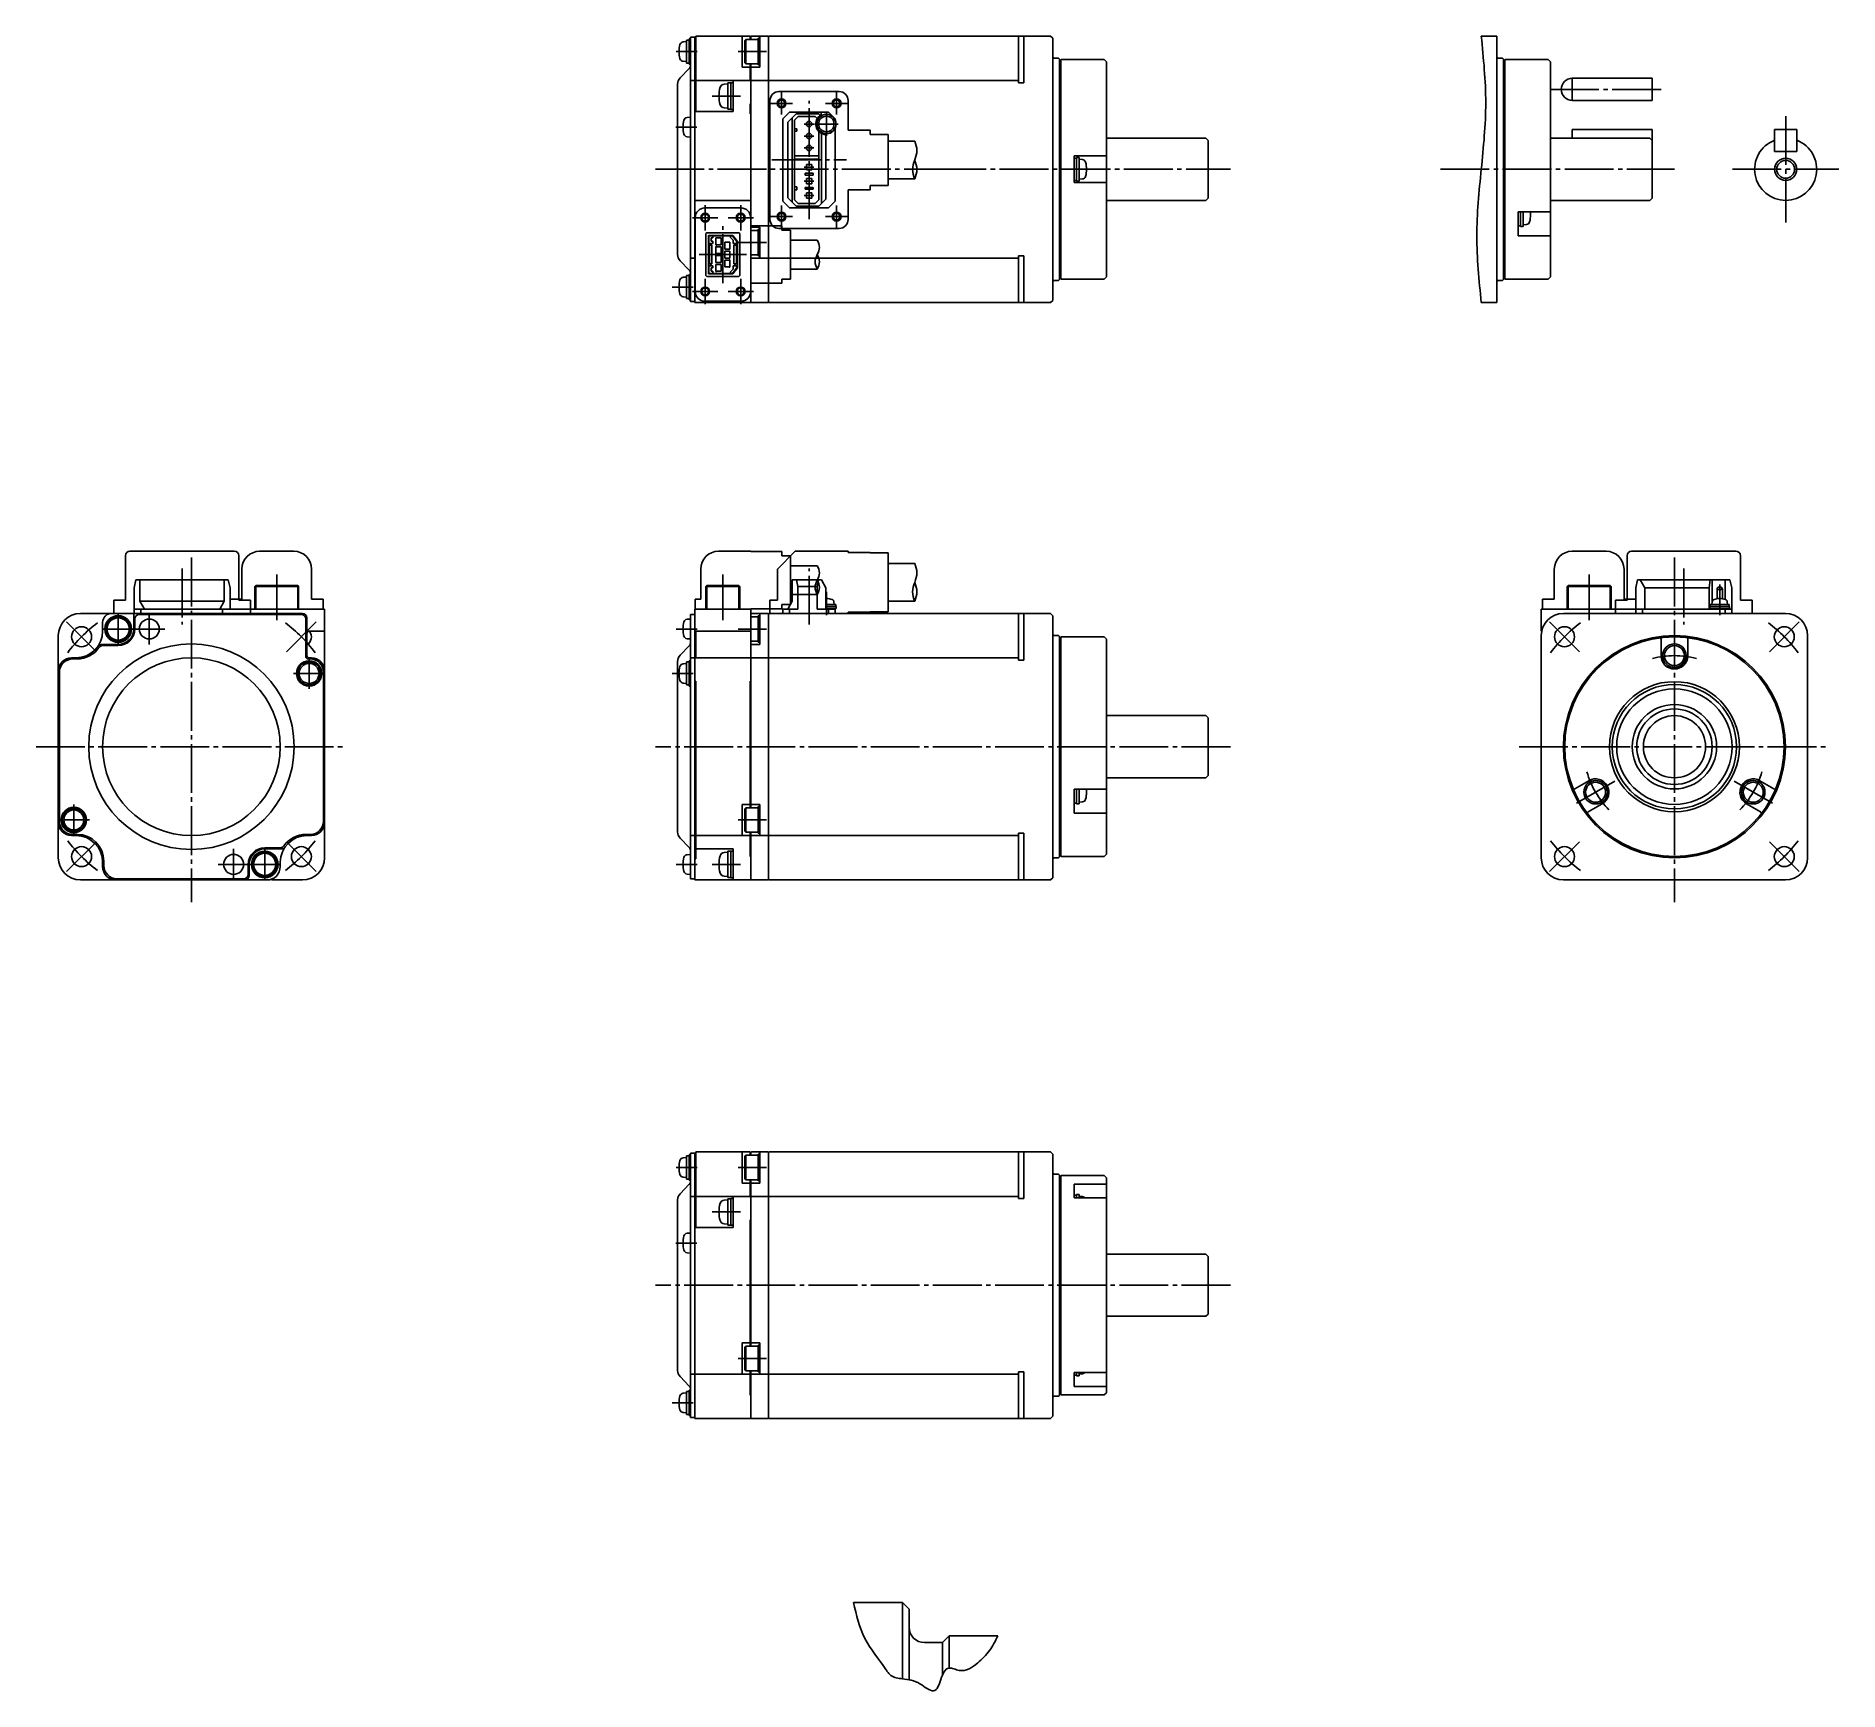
# Model space of a CAD drawing. Header units: millimetres. Extents: x -202 to 204, y -213 to 160.
import ezdxf

# ---------------------------------------------------------------- set-up
doc = ezdxf.new("R2010")
doc.units = ezdxf.units.MM
doc.linetypes.add('DASH_CENTER', pattern=[14, 11, -1, 1, -1])

msp = doc.modelspace()

# ---------------------------------------------------------------- linework, layer by layer
at = {"color": 7, "linetype": 'Continuous'}
for p, q in [((-55.5, 158.75), (-56.28, 158.68)), ((-55.5, 159.1), (-54.9, 159.1)), ((-55.5, 153.9), (-55.5, 159.1)), ((-54.9, 159.35), (-54.6, 159.35)), ((-54.9, 153.65), (-54.9, 159.35)), ((-53.6, 159.75), (-54.6, 159.75)), ((-54.6, 159.75), (-54.6, 100.25)), ((-53.4, 159.75), (-53.6, 159.75)), ((-53.6, 159.75), (-53.6, 100)), ((-53.4, 160), (-53.4, 143)), ((-45, 160), (-53.4, 160)), ((-41.2, 160), (-45, 160)), ((-43, 160), (-43, 153)), ((-42.13, 159.25), (-42.38, 159)), ((-42.38, 154), (-42.38, 159)), ((-42.13, 159.25), (-39.38, 159.25)), ((-42.13, 159.25), (-42.13, 153.75)), ((-41.2, 160), (-41.2, 159.75)), ((-41.2, 159.25), (-41.2, 159.75)), ((-41.2, 159.75), (-41, 159.75)), ((-40.9, 160), (-41, 159.9)), ((-41, 159.25), (-41, 159.9)), ((-37.1, 160), (-40.9, 160)), ((-39, 159.5), (-39.38, 159.5)), ((-39.38, 153.5), (-39.38, 159.5)), ((-39, 160), (-39, 153)), ((-37, 159.9), (-37.1, 160)), ((-36.9, 160), (-37, 159.9)), ((-37, 159.9), (-37, 100.1)), ((26.5, 160), (-36.9, 160)), ((19.3, 149.5), (19.3, 160)), ((20.5, 160), (20.5, 149.5)), ((27, 159.5), (26.5, 160)), ((27, 100.5), (27, 159.5)), ((123.5, 160), (127, 160)), ((127, 160), (127, 100)), ((-56.28, 154.32), (-55.5, 154.25)), ((27.3, 155), (28.3, 155)), ((28.3, 155), (28.5, 154.8)), ((28.5, 154.8), (28.5, 105.2)), ((28.8, 154.6), (28.9, 154.7)), ((28.8, 105.4), (28.8, 154.6)), ((28.9, 154.7), (38.6, 154.7)), ((38.6, 154.7), (39.1, 154.2)), ((127.3, 155), (128.3, 155)), ((128.3, 155), (128.5, 154.8)), ((128.5, 154.8), (128.5, 105.2)), ((128.8, 154.6), (128.9, 154.7)), ((128.8, 105.4), (128.8, 154.6)), ((128.9, 154.7), (138.6, 154.7)), ((138.6, 154.7), (139.1, 154.2)), ((-56.94, 150.59), (-54.88, 152.71)), ((-54.9, 153.9), (-55.5, 153.9)), ((-54.6, 153.65), (-54.9, 153.65)), ((-43, 153), (-41.2, 153)), ((-42.38, 154), (-42.13, 153.75)), ((-39.38, 153.75), (-42.13, 153.75)), ((-41.2, 150), (-41.2, 153.75)), ((-41, 100), (-41, 153.75)), ((-39, 153), (-41, 153)), ((-39, 153.5), (-39.38, 153.5)), ((28.7, 153.9), (28.8, 153.9)), ((39.1, 130), (39.1, 154.2)), ((128.7, 153.9), (128.8, 153.9)), ((139.1, 130), (139.1, 154.2)), ((144, 150.5), (144, 145.5)), ((162, 150.5), (144, 150.5)), ((162, 145.5), (162, 150.5)), ((-57.5, 110.8), (-57.5, 149.2)), ((-54.6, 150), (-53.6, 150)), ((-53.4, 150), (-41, 150)), ((-46.2, 149.25), (-47.05, 149.18)), ((-46.2, 149.45), (-45.5, 149.45)), ((-46.2, 149.45), (-46.2, 143.55)), ((-45.5, 149.5), (-45.5, 143.5)), ((-45.5, 149.5), (-45, 149.5)), ((-45, 150), (-45, 143)), ((-41, 150), (-37, 150)), ((19.3, 150), (-37, 150)), ((19.3, 149.5), (20.5, 149.5)), ((-45, 143), (-53.6, 143)), ((-47.05, 143.82), (-46.2, 143.75)), ((-45.5, 143.55), (-46.2, 143.55)), ((-45, 143.5), (-45.5, 143.5)), ((-41.2, 144.75), (-41, 144.75)), ((-41.2, 142.5), (-41.2, 144.75)), ((-32.3, 142.9), (-33.8, 141.4)), ((-32.7, 140.6), (-30.4, 142.9)), ((-32.3, 142.9), (-23.5, 142.9)), ((-30.8, 142.5), (-25.7, 142.5)), ((-25.37, 142.17), (-26.1, 142.9)), ((-25.2, 142.28), (-25.2, 142.9)), ((-22, 141.4), (-23.5, 142.9)), ((144, 145.5), (162, 145.5)), ((-54.6, 141.75), (-55.38, 141.68)), ((-33.8, 122.8), (-33.8, 141.4)), ((-32.7, 123.6), (-32.7, 140.6)), ((-31.7, 122.6), (-31.7, 141.6)), ((-30.35, 141.9), (-31.15, 141.1)), ((-31.15, 141.1), (-31.15, 123.1)), ((-31.15, 139.1), (-30.65, 139.1)), ((-30.65, 138.6), (-31.15, 138.6)), ((-30.65, 139.1), (-30.65, 138.6)), ((-30.35, 141.9), (-26.5, 141.9)), ((-26.5, 141.9), (-26.05, 141.45)), ((-25.7, 123.1), (-25.7, 138.51)), ((-25.1, 122.3), (-25.1, 138.07)), ((-22, 141.12), (-22, 141.4)), ((-22, 122.8), (-22, 139.28)), ((162, 139), (144, 139)), ((144, 139), (144, 137)), ((162, 139), (162, 123.5)), ((189.56, 139), (189.56, 134)), ((194.56, 139), (189.56, 139)), ((194.56, 134), (194.56, 139)), ((-55.38, 137.32), (-54.6, 137.25)), ((-24.1, 123.3), (-24.1, 137.8)), ((39.1, 137), (61.5, 137)), ((61.5, 137), (62, 136.5)), ((62, 136.5), (62, 123.5)), ((139.1, 137), (161.5, 137)), ((161.5, 137), (162, 136.5)), ((189.56, 134), (194.56, 134)), ((-31.15, 133), (-25.7, 133)), ((-25.7, 132.3), (-31.15, 132.3)), ((-27.3, 131.1), (-28.5, 131.1)), ((-28.5, 131.1), (-28.5, 129.9)), ((-27.3, 129.9), (-27.3, 131.1)), ((31.8, 133), (39.1, 133)), ((31.8, 127), (31.8, 133)), ((31.8, 127.5), (31.8, 132.5)), ((31.8, 132.5), (32.3, 132.5)), ((32.3, 127.35), (32.3, 132.65)), ((32.3, 132.65), (32.9, 132.65)), ((32.3, 132.5), (32.3, 132.65)), ((32.9, 132.65), (32.9, 132.25)), ((33.68, 132.18), (32.9, 132.25)), ((32.9, 127.75), (32.9, 132.25)), ((39.1, 130), (39.1, 105.8)), ((139.1, 130), (139.1, 105.8)), ((-31.15, 126.05), (-30.65, 126.05)), ((-30.65, 126.05), (-30.65, 125.35)), ((-27, 129.1), (-28.8, 129.1)), ((-28.8, 129.1), (-28.8, 128.7)), ((-28.8, 128.7), (-27, 128.7)), ((-28.8, 125.9), (-28.8, 125.5)), ((-27, 125.9), (-28.8, 125.9)), ((-28.5, 129.9), (-27.3, 129.9)), ((-28.5, 127.9), (-28.5, 126.7)), ((-27.3, 127.9), (-28.5, 127.9)), ((-28.5, 126.7), (-27.3, 126.7)), ((-27.3, 126.7), (-27.3, 127.9)), ((-27, 128.7), (-27, 129.1)), ((-27, 125.5), (-27, 125.9)), ((32.3, 127.5), (31.8, 127.5)), ((39.1, 127), (31.8, 127)), ((32.3, 127.35), (32.3, 127.5)), ((32.9, 127.35), (32.3, 127.35)), ((32.9, 127.75), (33.68, 127.82)), ((32.9, 127.75), (32.9, 127.35)), ((-53.6, 123), (-41, 123)), ((-32.3, 121.3), (-33.8, 122.8)), ((-30.4, 121.3), (-32.7, 123.6)), ((-30.65, 125.35), (-31.15, 125.35)), ((-31.15, 123.1), (-30.35, 122.3)), ((-30.35, 122.3), (-26.5, 122.3)), ((-28.8, 125.5), (-27, 125.5)), ((-27.3, 124.7), (-28.5, 124.7)), ((-28.5, 124.7), (-28.5, 123.5)), ((-28.5, 123.5), (-27.3, 123.5)), ((-27.3, 123.5), (-27.3, 124.7)), ((-26.5, 122.3), (-25.7, 123.1)), ((-26.1, 121.3), (-24.1, 123.3)), ((-22, 122.8), (-23.5, 121.3)), ((61.5, 123), (39.1, 123)), ((62, 123.5), (61.5, 123)), ((161.5, 123), (139.1, 123)), ((161.5, 123), (162, 123.5)), ((-32.3, 121.3), (-23.5, 121.3)), ((-30.8, 121.7), (-25.7, 121.7)), ((131.8, 120.46), (139.1, 120.46)), ((131.8, 115.04), (131.8, 120.46)), ((132.3, 117.1), (132.3, 120.46)), ((132.9, 117.5), (132.9, 120.46)), ((-51.13, 115.53), (-50.93, 115.73)), ((-51.13, 115.53), (-51.13, 106.08)), ((-43.68, 115.73), (-50.93, 115.73)), ((-50.55, 106.48), (-50.55, 115.13)), ((-50.55, 115.13), (-45.1, 115.13)), ((-50.45, 113.3), (-50.45, 115.05)), ((-50.45, 115.05), (-49.6, 115.05)), ((-49.6, 114.55), (-49.95, 114.55)), ((-49.95, 114.55), (-49.95, 113.8)), ((-49.95, 113.8), (-49.6, 113.8)), ((-49.6, 115.05), (-49.6, 114.55)), ((-49.6, 115.05), (-45.6, 115.05)), ((-49.6, 113.8), (-49.6, 113.3)), ((-48.88, 114.6), (-48.88, 113)), ((-48.7, 114.6), (-48.88, 114.6)), ((-48.7, 114.57), (-48.7, 114.6)), ((-47.7, 114.57), (-48.7, 114.57)), ((-47.7, 113.03), (-47.7, 114.57)), ((-45.6, 114.68), (-45.6, 115.05)), ((-45.17, 115.05), (-45.6, 115.05)), ((-45, 114.05), (-45.6, 114.68)), ((-44.15, 113.72), (-45.17, 115.05)), ((-44.05, 113.75), (-45.1, 115.13)), ((-45, 113.3), (-45, 114.05)), ((-44.15, 113.3), (-44.15, 113.72)), ((-44.05, 107.85), (-44.05, 113.75)), ((-43.68, 115.73), (-43.48, 115.53)), ((-43.48, 106.08), (-43.48, 115.53)), ((-41, 117), (-39, 117)), ((-41, 116.25), (-39.38, 116.25)), ((-39.38, 116.5), (-39, 116.5)), ((-39.38, 110.5), (-39.38, 116.5)), ((-39, 117), (-39, 110)), ((132.3, 117.25), (131.8, 117.25)), ((139.1, 115.04), (131.8, 115.04)), ((132.3, 117.1), (132.3, 117.25)), ((132.9, 117.1), (132.3, 117.1)), ((132.9, 117.5), (133.68, 117.57)), ((132.9, 117.5), (132.9, 117.1)), ((-53.6, 110), (-54.6, 110)), ((-50.35, 111.65), (-50.55, 111.65)), ((-50.55, 109.95), (-50.35, 109.95)), ((-49.6, 113.3), (-50.45, 113.3)), ((-50.35, 112.9), (-50.35, 108.7)), ((-50.35, 112.9), (-49.78, 112.9)), ((-50, 113.3), (-50, 112.9)), ((-49.78, 112.9), (-49.78, 108.7)), ((-48.88, 113), (-48.7, 113)), ((-48.7, 112.6), (-48.88, 112.6)), ((-48.88, 112.6), (-48.88, 111)), ((-48.88, 111), (-48.7, 111)), ((-48.7, 110.6), (-48.88, 110.6)), ((-48.88, 110.6), (-48.88, 109)), ((-48.7, 113.03), (-47.7, 113.03)), ((-48.7, 113), (-48.7, 113.03)), ((-48.7, 112.57), (-48.7, 112.6)), ((-47.7, 112.57), (-48.7, 112.57)), ((-48.7, 111), (-48.7, 111.03)), ((-48.7, 111.03), (-47.7, 111.03)), ((-48.7, 110.57), (-48.7, 110.6)), ((-47.7, 110.57), (-48.7, 110.57)), ((-47.7, 111.03), (-47.7, 112.57)), ((-47.7, 109.03), (-47.7, 110.57)), ((-45.9, 113.57), (-46.9, 113.57)), ((-46.9, 113.57), (-46.9, 112.03)), ((-46.9, 112.03), (-45.9, 112.03)), ((-46.9, 111.57), (-46.9, 110.03)), ((-45.9, 111.57), (-46.9, 111.57)), ((-46.9, 110.03), (-45.9, 110.03)), ((-45.9, 113.6), (-45.9, 113.57)), ((-45.72, 113.6), (-45.9, 113.6)), ((-45.9, 112.03), (-45.9, 112)), ((-45.9, 112), (-45.72, 112)), ((-45.72, 111.6), (-45.9, 111.6)), ((-45.9, 111.6), (-45.9, 111.57)), ((-45.9, 110.03), (-45.9, 110)), ((-45.9, 110), (-45.72, 110)), ((-45.72, 112), (-45.72, 113.6)), ((-45.72, 110), (-45.72, 111.6)), ((-44.15, 113.3), (-45, 113.3)), ((-44.83, 108.7), (-44.83, 112.9)), ((-44.83, 112.9), (-44.25, 112.9)), ((-44.6, 112.9), (-44.6, 113.3)), ((-44.25, 108.7), (-44.25, 112.9)), ((-44.25, 111.65), (-44.05, 111.65)), ((-44.05, 109.95), (-44.25, 109.95)), ((-39.38, 110.75), (-41, 110.75)), ((-37, 110), (-41, 110)), ((-39.38, 110.5), (-39, 110.5)), ((19.3, 110), (-37, 110)), ((19.3, 100), (19.3, 110.5)), ((19.3, 110.5), (20.5, 110.5)), ((20.5, 100), (20.5, 110.5)), ((-54.88, 107.29), (-56.94, 109.41)), ((-55.5, 105.75), (-56.28, 105.68)), ((-55.5, 100.9), (-55.5, 106.1)), ((-55.5, 106.1), (-54.9, 106.1)), ((-54.9, 100.65), (-54.9, 106.35)), ((-54.9, 106.35), (-54.6, 106.35)), ((-51.13, 106.08), (-50.93, 105.88)), ((-50.93, 105.88), (-43.68, 105.88)), ((-45.1, 106.48), (-50.55, 106.48)), ((-50.45, 106.55), (-50.45, 108.3)), ((-50.45, 108.3), (-49.6, 108.3)), ((-49.6, 106.55), (-50.45, 106.55)), ((-49.78, 108.7), (-50.35, 108.7)), ((-50, 108.7), (-50, 108.3)), ((-49.6, 107.8), (-49.95, 107.8)), ((-49.95, 107.8), (-49.95, 107.05)), ((-49.95, 107.05), (-49.6, 107.05)), ((-49.6, 108.3), (-49.6, 107.8)), ((-49.6, 107.05), (-49.6, 106.55)), ((-49.6, 106.55), (-45.6, 106.55)), ((-48.88, 109), (-48.7, 109)), ((-48.88, 108.6), (-48.88, 107)), ((-48.7, 108.6), (-48.88, 108.6)), ((-48.88, 107), (-48.7, 107)), ((-48.7, 109), (-48.7, 109.03)), ((-48.7, 109.03), (-47.7, 109.03)), ((-48.7, 108.57), (-48.7, 108.6)), ((-47.7, 108.57), (-48.7, 108.57)), ((-48.7, 107.03), (-47.7, 107.03)), ((-48.7, 107), (-48.7, 107.03)), ((-47.7, 107.03), (-47.7, 108.57)), ((-46.9, 109.57), (-46.9, 108.03)), ((-45.9, 109.57), (-46.9, 109.57)), ((-46.9, 108.03), (-45.9, 108.03)), ((-45.72, 109.6), (-45.9, 109.6)), ((-45.9, 109.6), (-45.9, 109.57)), ((-45.9, 108.03), (-45.9, 108)), ((-45.9, 108), (-45.72, 108)), ((-45.72, 108), (-45.72, 109.6)), ((-45.6, 106.92), (-45, 107.55)), ((-45.6, 106.55), (-45.6, 106.92)), ((-45.6, 106.55), (-45.17, 106.55)), ((-45.17, 106.55), (-44.15, 107.88)), ((-45.1, 106.48), (-44.05, 107.85)), ((-45, 107.55), (-45, 108.3)), ((-45, 108.3), (-44.15, 108.3)), ((-44.25, 108.7), (-44.83, 108.7)), ((-44.6, 108.3), (-44.6, 108.7)), ((-44.15, 107.88), (-44.15, 108.3)), ((-43.48, 106.08), (-43.68, 105.88)), ((28.7, 106.1), (28.8, 106.1)), ((39.1, 105.8), (38.6, 105.3)), ((128.7, 106.1), (128.8, 106.1)), ((139.1, 105.8), (138.6, 105.3)), ((28.3, 105), (27.3, 105)), ((28.5, 105.2), (28.3, 105)), ((28.9, 105.3), (28.8, 105.4)), ((38.6, 105.3), (28.9, 105.3)), ((128.3, 105), (127.3, 105)), ((128.5, 105.2), (128.3, 105)), ((128.9, 105.3), (128.8, 105.4)), ((138.6, 105.3), (128.9, 105.3)), ((-56.28, 101.32), (-55.5, 101.25)), ((-54.9, 100.9), (-55.5, 100.9)), ((-54.6, 100.65), (-54.9, 100.65)), ((-54.6, 100.25), (-53.6, 100.25)), ((-53.6, 100), (-41, 100)), ((-41, 100.1), (-40.9, 100)), ((-40.9, 100), (-37.1, 100)), ((-37.1, 100), (-37, 100.1)), ((-36.9, 100), (-37, 100.1)), ((26.5, 100), (-36.9, 100)), ((27, 100.5), (26.5, 100)), ((123.5, 100), (127, 100)), ((-179.9, 35.8), (-179.5, 37.6)), ((-158.7, 37.6), (-179.5, 37.6)), ((-178.6, 37.6), (-178.6, 32.8)), ((-159.6, 37.6), (-159.6, 32.8)), ((-158.7, 37.6), (-158.3, 35.8)), ((-31.7, 37.6), (-25.1, 37.6)), ((-31.7, 32.8), (-31.7, 37.6)), ((-30.7, 37.6), (-30.4, 36.1)), ((-26.1, 36.1), (-25.8, 37.6)), ((-25.1, 37.6), (-24.1, 35.8)), ((158.3, 35.8), (158.7, 37.6)), ((158.7, 37.6), (179.5, 37.6)), ((159.3, 37.6), (160.3, 35.8)), ((175.07, 37.6), (174.8, 35.8)), ((175.51, 37.6), (175.51, 32.68)), ((178.45, 37.6), (178.45, 33.17)), ((179.5, 37.6), (179.9, 35.8)), ((-179.9, 35.8), (-179.9, 30)), ((-178.6, 32.8), (-177.6, 31)), ((-159.6, 32.8), (-178.6, 32.8)), ((-160.6, 31), (-159.6, 32.8)), ((-158.3, 35.8), (-158.3, 31)), ((-152.52, 36.3), (-152.72, 36.1)), ((-152.72, 36.1), (-142.87, 36.1)), ((-152.72, 31), (-152.72, 36.1)), ((-152.52, 31), (-152.52, 36.3)), ((-152.52, 36.3), (-143.07, 36.3)), ((-143.07, 36.3), (-143.07, 31)), ((-142.87, 36.1), (-143.07, 36.3)), ((-142.87, 36.1), (-142.87, 31)), ((-51.13, 36.1), (-50.93, 36.3)), ((-51.13, 31), (-51.13, 36.1)), ((-51.13, 36.1), (-43.48, 36.1)), ((-50.93, 36.3), (-43.68, 36.3)), ((-50.93, 31), (-50.93, 36.3)), ((-43.68, 36.3), (-43.48, 36.1)), ((-43.68, 36.3), (-43.68, 31)), ((-43.48, 36.1), (-43.48, 31)), ((-32.7, 31), (-31.7, 32.8)), ((-30.4, 36.1), (-26.1, 36.1)), ((-30.4, 36.1), (-30.4, 31)), ((-26.1, 36.1), (-26.1, 31)), ((-24.1, 35.8), (-24.1, 31)), ((-22.25, 32.05), (-22.3, 32.64)), ((143.07, 36.3), (142.88, 36.1)), ((142.88, 31), (142.88, 36.1)), ((142.88, 36.1), (152.72, 36.1)), ((143.07, 36.3), (152.53, 36.3)), ((143.07, 31), (143.07, 36.3)), ((152.72, 36.1), (152.53, 36.3)), ((152.53, 36.3), (152.53, 31)), ((152.72, 36.1), (152.72, 31)), ((158.3, 35.8), (158.3, 30)), ((160.3, 35.8), (160.3, 31)), ((160.3, 35.8), (174.8, 35.8)), ((174.8, 35.8), (174.8, 31)), ((175.5, 32.64), (175.45, 32.05)), ((178.95, 32.05), (178.9, 32.64)), ((179.9, 35.8), (179.9, 30)), ((-192, 30), (-185, 30)), ((-180, 30), (-185, 30)), ((-180, 26.5), (-180, 30)), ((-142, 30), (-180, 30)), ((-160, 31), (-179.9, 31)), ((-179.75, 28.75), (-179.75, 26.55)), ((-178.75, 29.75), (-167, 29.75)), ((-178.4, 31), (-178.4, 30)), ((-167, 29.75), (-142.25, 29.75)), ((-160, 31), (-137, 31)), ((-160, 30), (-160, 31)), ((-141.25, 28.75), (-141.25, 20.25)), ((-141, 29), (-141, 20.5)), ((-137, 31), (-137, 26)), ((-54.6, 28.75), (-55.38, 28.68)), ((-54.6, 29.75), (-54.6, -29.75)), ((-53.6, 29.75), (-54.6, 29.75)), ((-53.6, 31), (-41, 31)), ((-53.6, 31), (-53.6, -30)), ((-41, 26), (-41, 31)), ((-41, 30), (-41, 29.9)), ((-40.9, 30), (-41, 29.9)), ((-41, 29.25), (-39.38, 29.25)), ((-37.1, 30), (-40.9, 30)), ((-39.38, 23.5), (-39.38, 29.5)), ((-39, 29.5), (-39.38, 29.5)), ((-39, 30), (-39, 23)), ((-37, 29.9), (-37.1, 30)), ((-37, 29.9), (-36.9, 30)), ((-37, 29.9), (-37, -29.9)), ((-36.9, 30), (26.5, 30)), ((-33.8, 31), (-30.4, 31)), ((-33.8, 30), (-33.8, 31)), ((-32.3, 31), (-32.3, 30)), ((-26.1, 31), (-22, 31)), ((-24.1, 32.05), (-21.85, 32.05)), ((-24.1, 31.6), (-21.8, 31.6)), ((-24.1, 31.1), (-21.8, 31.1)), ((-23.5, 31), (-23.5, 30)), ((-22.45, 31.1), (-22.45, 31)), ((-22, 31), (-22, 30)), ((-21.85, 31.6), (-21.85, 32.05)), ((-21.8, 31.6), (-21.8, 31.1)), ((19.3, 19.5), (19.3, 30)), ((20.5, 19.5), (20.5, 30)), ((26.5, 30), (27, 29.5)), ((27, -29.5), (27, 29.5)), ((137, 31), (158.3, 31)), ((137, 26), (137, 31)), ((167, 30), (142, 30)), ((179.9, 31), (158.3, 31)), ((159.8, 31), (159.8, 30)), ((192, 30), (167, 30)), ((175, 31.1), (175, 31.6)), ((175, 31.6), (177.2, 31.6)), ((175, 31.1), (177.2, 31.1)), ((175.05, 32.05), (175.05, 31.6)), ((175.05, 32.05), (177.2, 32.05)), ((175.65, 31), (175.65, 31.1)), ((177.2, 32.05), (179.35, 32.05)), ((177.2, 31.6), (179.4, 31.6)), ((177.2, 31.1), (179.4, 31.1)), ((178.4, 31), (178.4, 30)), ((178.75, 31.1), (178.75, 31)), ((179.35, 31.6), (179.35, 32.05)), ((179.4, 31.6), (179.4, 31.1)), ((-197, 25), (-197, 17)), ((-187, 26), (-187, 28)), ((-137, 26), (-140.5, 26)), ((-137, 17), (-137, 26)), ((-53.6, 26), (-41, 26)), ((-53.4, 26), (-53.4, 20)), ((-41, -13.75), (-41, 26)), ((27.3, 25), (28.3, 25)), ((28.3, 25), (28.5, 24.8)), ((28.5, 24.8), (28.5, -24.8)), ((28.8, 24.6), (28.9, 24.7)), ((28.8, -24.6), (28.8, 24.6)), ((28.9, 24.7), (38.6, 24.7)), ((38.6, 24.7), (39.1, 24.2)), ((137.1, 26), (137, 26)), ((137, 25), (137, -25)), ((197, -25), (197, 25)), ((-183.5, 23), (-187.26, 23)), ((-187.01, 22.75), (-183.55, 22.75)), ((-56.94, 20.59), (-54.88, 22.71)), ((-55.38, 24.32), (-54.6, 24.25)), ((-39.38, 23.75), (-41, 23.75)), ((-39, 23), (-41, 23)), ((-39, 23.5), (-39.38, 23.5)), ((28.7, 23.9), (28.8, 23.9)), ((39.1, 0), (39.1, 24.2)), ((164, 24.15), (164, 20.5)), ((170, 24.15), (170, 20.5)), ((-197, 17), (-197, -17)), ((-196.75, 16.75), (-196.75, 0)), ((-193, 20), (-194, 20)), ((-193.75, 19.75), (-192.75, 19.75)), ((-140.75, 19.75), (-140.25, 19.75)), ((-140.5, 20), (-140, 20)), ((-137.25, 16.75), (-137.25, 0)), ((-137, -17), (-137, 17)), ((-57.5, -19.2), (-57.5, 19.2)), ((-55.5, 18.75), (-56.28, 18.68)), ((-55.5, 13.9), (-55.5, 19.1)), ((-55.5, 19.1), (-54.9, 19.1)), ((-54.9, 13.65), (-54.9, 19.35)), ((-54.9, 19.35), (-54.6, 19.35)), ((-54.6, 20), (-53.6, 20)), ((-53.6, 20), (-41, 20)), ((-41, 20), (-37, 20)), ((-37, 20), (19.3, 20)), ((19.3, 19.5), (20.5, 19.5)), ((-56.28, 14.32), (-55.5, 14.25)), ((-54.9, 13.9), (-55.5, 13.9)), ((-54.6, 13.65), (-54.9, 13.65)), ((-53.6, 14.75), (-53.4, 14.75)), ((-53.4, 14.75), (-53.4, -25.25)), ((-41.2, 14.75), (-41, 14.75)), ((-41.2, -13.75), (-41.2, 14.75)), ((39.1, 7), (61.5, 7)), ((61.5, 7), (62, 6.5)), ((62, 6.5), (62, -6.5)), ((-196.75, -16.75), (-196.75, 0)), ((-137.25, -16.75), (-137.25, 0)), ((39.1, 0), (39.1, -24.2)), ((61.5, -7), (39.1, -7)), ((62, -6.5), (61.5, -7)), ((144.59, -9.48), (147.75, -7.65)), ((189.41, -9.48), (186.25, -7.65)), ((31.8, -14.96), (31.8, -9.54)), ((31.8, -9.54), (39.1, -9.54)), ((32.3, -12.9), (32.3, -9.54)), ((32.9, -12.5), (32.9, -9.54)), ((-43, -13), (-43, -20)), ((-41.2, -13), (-43, -13)), ((-42.13, -13.75), (-42.38, -14)), ((-42.38, -19), (-42.38, -14)), ((-42.13, -13.75), (-42.13, -19.25)), ((-42.13, -13.75), (-39.38, -13.75)), ((-41, -13), (-39, -13)), ((-39.38, -19.5), (-39.38, -13.5)), ((-39.38, -13.5), (-39, -13.5)), ((-39, -13), (-39, -20)), ((32.3, -12.75), (31.8, -12.75)), ((39.1, -14.96), (31.8, -14.96)), ((32.3, -12.9), (32.3, -12.75)), ((32.9, -12.9), (32.3, -12.9)), ((32.9, -12.5), (33.68, -12.43)), ((32.9, -12.5), (32.9, -12.9)), ((147.59, -14.67), (150.75, -12.85)), ((186.41, -14.67), (183.25, -12.85)), ((-197, -17), (-197, -25)), ((-193, -20), (-194, -20)), ((-193.75, -19.75), (-192.75, -19.75)), ((-140.25, -19.75), (-141.25, -19.75)), ((-141, -20), (-140, -20)), ((-137, -17), (-137, -25)), ((-53.6, -20), (-54.6, -20)), ((-41.2, -20), (-53.4, -20)), ((-42.38, -19), (-42.13, -19.25)), ((-39.38, -19.25), (-42.13, -19.25)), ((-41.2, -24.75), (-41.2, -19.25)), ((-41, -30), (-41, -19.25)), ((-37, -20), (-41, -20)), ((-39.38, -19.5), (-39, -19.5)), ((-37, -20), (19.3, -20)), ((19.3, -19.5), (20.5, -19.5)), ((19.3, -30), (19.3, -19.5)), ((20.5, -19.5), (20.5, -30)), ((-150.5, -23), (-146.74, -23)), ((-146.99, -22.75), (-150.45, -22.75)), ((-54.88, -22.71), (-56.94, -20.59)), ((-54.6, -24.25), (-55.38, -24.32)), ((-53.4, -23), (-45, -23)), ((-46.2, -23.75), (-47.05, -23.82)), ((-46.2, -23.55), (-46.2, -29.45)), ((-46.2, -23.55), (-45.5, -23.55)), ((-45.5, -23.5), (-45, -23.5)), ((-45.5, -23.5), (-45.5, -29.5)), ((-45, -23), (-45, -30)), ((28.7, -23.9), (28.8, -23.9)), ((39.1, -24.2), (38.6, -24.7)), ((-187, -26), (-187, -27)), ((-186.75, -26.75), (-186.75, -25.75)), ((-154.25, -28.75), (-154.25, -26.55)), ((-154, -26.5), (-154, -29)), ((-147, -26), (-147, -27)), ((-53.6, -25.25), (-53.4, -25.25)), ((-41.2, -24.75), (-41, -24.75)), ((28.3, -25), (27.3, -25)), ((28.5, -24.8), (28.3, -25)), ((28.9, -24.7), (28.8, -24.6)), ((38.6, -24.7), (28.9, -24.7)), ((-184, -30), (-192, -30)), ((-184, -30), (-150, -30)), ((-183.75, -29.75), (-167, -29.75)), ((-155.25, -29.75), (-167, -29.75)), ((-142, -30), (-149, -30)), ((-55.38, -28.68), (-54.6, -28.75)), ((-54.6, -29.75), (-53.6, -29.75)), ((-53.6, -30), (-45, -30)), ((-47.05, -29.18), (-46.2, -29.25)), ((-45.5, -29.45), (-46.2, -29.45)), ((-45, -29.5), (-45.5, -29.5)), ((-45, -30), (-41, -30)), ((-41, -29.9), (-40.9, -30)), ((-40.9, -30), (-37.1, -30)), ((-37.1, -30), (-37, -29.9)), ((-37, -29.9), (-36.9, -30)), ((-37, -29.9), (-36.9, -30)), ((-36.9, -30), (26.5, -30)), ((26.5, -30), (27, -29.5)), ((142, -30), (167, -30)), ((167, -30), (192, -30)), ((-55.5, -92.5), (-56.28, -92.56)), ((-55.5, -92.15), (-54.9, -92.15)), ((-55.5, -97.35), (-55.5, -92.15)), ((-54.9, -91.9), (-54.6, -91.9)), ((-54.9, -97.6), (-54.9, -91.9)), ((-53.6, -91.5), (-54.6, -91.5)), ((-54.6, -91.5), (-54.6, -151)), ((-53.4, -91.5), (-53.6, -91.5)), ((-53.6, -91.5), (-53.6, -151.25)), ((-53.4, -91.25), (-53.4, -108.25)), ((-45, -91.25), (-53.4, -91.25)), ((-41.2, -91.25), (-45, -91.25)), ((-43, -91.25), (-43, -98.25)), ((-42.13, -92), (-42.38, -92.25)), ((-42.38, -97.25), (-42.38, -92.25)), ((-42.13, -92), (-39.38, -92)), ((-42.13, -92), (-42.13, -97.5)), ((-41.2, -91.25), (-41.2, -91.5)), ((-41.2, -92), (-41.2, -91.5)), ((-41.2, -91.5), (-41, -91.5)), ((-40.9, -91.25), (-41, -91.35)), ((-41, -92), (-41, -91.35)), ((-37.1, -91.25), (-40.9, -91.25)), ((-39, -91.75), (-39.38, -91.75)), ((-39.38, -97.75), (-39.38, -91.75)), ((-39, -91.25), (-39, -98.25)), ((-37, -91.35), (-37.1, -91.25)), ((-37, -91.35), (-36.9, -91.25)), ((-37, -91.35), (-37, -151.15)), ((-36.9, -91.25), (26.5, -91.25)), ((19.3, -101.75), (19.3, -91.25)), ((20.5, -101.75), (20.5, -91.25)), ((26.5, -91.25), (27, -91.75)), ((27, -150.75), (27, -91.75)), ((-56.28, -96.93), (-55.5, -97)), ((-54.9, -97.35), (-55.5, -97.35)), ((-42.38, -97.25), (-42.13, -97.5)), ((27.3, -96.25), (28.3, -96.25)), ((28.3, -96.25), (28.5, -96.45)), ((28.5, -96.45), (28.5, -146.05)), ((28.7, -97.35), (28.8, -97.35)), ((28.8, -96.65), (28.9, -96.55)), ((28.8, -145.85), (28.8, -96.65)), ((28.9, -96.55), (38.6, -96.55)), ((38.6, -96.55), (39.1, -97.05)), ((39.1, -121.25), (39.1, -97.05)), ((-56.94, -100.66), (-54.88, -98.53)), ((-54.6, -97.6), (-54.9, -97.6)), ((-54.6, -101.25), (-53.6, -101.25)), ((-53.4, -101.25), (-41, -101.25)), ((-45, -101.25), (-45, -108.25)), ((-43, -98.25), (-41.2, -98.25)), ((-39.38, -97.5), (-42.13, -97.5)), ((-41.2, -101.25), (-41.2, -97.5)), ((-41, -135), (-41, -97.5)), ((-39, -98.25), (-41, -98.25)), ((-41, -101.25), (-37, -101.25)), ((-39, -97.75), (-39.38, -97.75)), ((-37, -101.25), (19.3, -101.25)), ((31.8, -98.46), (39.1, -98.46)), ((31.8, -101.6), (31.8, -98.46)), ((31.8, -100.99), (32.3, -100.99)), ((32.3, -100.99), (32.3, -100.84)), ((32.3, -101.6), (32.3, -100.84)), ((32.3, -100.84), (32.9, -100.84)), ((32.9, -100.84), (32.9, -101.24)), ((33.68, -101.31), (32.9, -101.24)), ((32.9, -101.6), (32.9, -101.24)), ((-57.5, -140.44), (-57.5, -102.05)), ((-46.2, -102), (-47.05, -102.07)), ((-46.2, -101.8), (-45.5, -101.8)), ((-46.2, -101.8), (-46.2, -107.7)), ((-45.5, -101.75), (-45.5, -107.75)), ((-45.5, -101.75), (-45, -101.75)), ((19.3, -101.75), (20.5, -101.75)), ((39.1, -101.6), (31.8, -101.6)), ((-54.6, -109.5), (-55.38, -109.56)), ((-45, -108.25), (-53.6, -108.25)), ((-47.05, -107.42), (-46.2, -107.5)), ((-45.5, -107.7), (-46.2, -107.7)), ((-45, -107.75), (-45.5, -107.75)), ((-41.2, -106.5), (-41, -106.5)), ((-41.2, -135), (-41.2, -106.5)), ((-55.38, -113.93), (-54.6, -114)), ((39.1, -114.25), (61.5, -114.25)), ((61.5, -114.25), (62, -114.75)), ((62, -114.75), (62, -127.75)), ((39.1, -121.25), (39.1, -145.45)), ((61.5, -128.25), (39.1, -128.25)), ((62, -127.75), (61.5, -128.25)), ((-43, -134.25), (-43, -141.25)), ((-43, -134.25), (-41.2, -134.25)), ((-42.13, -135), (-42.38, -135.25)), ((-42.38, -140.25), (-42.38, -135.25)), ((-42.13, -135), (-42.13, -140.5)), ((-42.13, -135), (-39.38, -135)), ((-41, -134.25), (-39, -134.25)), ((-39.38, -134.75), (-39, -134.75)), ((-39.38, -140.75), (-39.38, -134.75)), ((-39, -134.25), (-39, -141.25)), ((-54.88, -143.96), (-56.94, -141.83)), ((-53.6, -141.25), (-54.6, -141.25)), ((-53.6, -141.25), (-41.2, -141.25)), ((-42.38, -140.25), (-42.13, -140.5)), ((-39.38, -140.5), (-42.13, -140.5)), ((-41.2, -146), (-41.2, -140.5)), ((-41, -151.25), (-41, -140.5)), ((-37, -141.25), (-41, -141.25)), ((-39.38, -140.75), (-39, -140.75)), ((-37, -141.25), (19.3, -141.25)), ((19.3, -140.75), (20.5, -140.75)), ((19.3, -151.25), (19.3, -140.75)), ((20.5, -140.75), (20.5, -151.25)), ((31.8, -140.89), (39.1, -140.89)), ((31.8, -144.04), (31.8, -140.89)), ((32.3, -141.5), (31.8, -141.5)), ((32.3, -141.65), (32.3, -140.89)), ((32.3, -141.65), (32.3, -141.5)), ((32.9, -141.65), (32.3, -141.65)), ((32.9, -141.25), (32.9, -140.89)), ((32.9, -141.25), (33.68, -141.18)), ((32.9, -141.25), (32.9, -141.65)), ((-55.5, -145.5), (-56.28, -145.56)), ((-55.5, -150.35), (-55.5, -145.15)), ((-55.5, -145.15), (-54.9, -145.15)), ((-54.9, -150.6), (-54.9, -144.9)), ((-54.9, -144.9), (-54.6, -144.9)), ((-41.2, -146), (-41, -146)), ((28.5, -146.05), (28.3, -146.25)), ((28.7, -145.15), (28.8, -145.15)), ((28.9, -145.95), (28.8, -145.85)), ((38.6, -145.95), (28.9, -145.95)), ((39.1, -144.04), (31.8, -144.04)), ((39.1, -145.45), (38.6, -145.95)), ((-56.28, -149.93), (-55.5, -150)), ((28.3, -146.25), (27.3, -146.25)), ((-54.9, -150.35), (-55.5, -150.35)), ((-54.6, -150.6), (-54.9, -150.6)), ((-54.6, -151), (-53.6, -151)), ((-53.6, -151.25), (-41, -151.25)), ((-41, -151.15), (-40.9, -151.25)), ((-40.9, -151.25), (-37.1, -151.25)), ((-37.1, -151.25), (-37, -151.15)), ((-37, -151.15), (-36.9, -151.25)), ((-36.9, -151.25), (26.5, -151.25)), ((26.5, -151.25), (27, -150.75)), ((-17.87, -192.72), (-6.87, -192.72)), ((-6.87, -192.72), (-6.87, -209.86)), ((-5.37, -194.22), (-6.87, -192.72)), ((-5.37, -194.22), (-5.37, -210.08)), ((2.13, -201.72), (-1.87, -201.72)), ((2.13, -201.72), (3.63, -200.22)), ((2.13, -201.72), (2.13, -209.18)), ((3.63, -200.22), (14.63, -200.22)), ((3.63, -200.22), (3.63, -207.45))]:
    msp.add_line(p, q, dxfattribs=at)
at = {"color": 1, "linetype": 'DASH_CENTER'}
for p, q in [((-57.8, 156.5), (-53.1, 156.5)), ((-43.88, 156.5), (-37.5, 156.5)), ((-49.7, 146.5), (-43.32, 146.5)), ((-34.1, 147.35), (-34.1, 142.35)), ((-21.7, 147.35), (-21.7, 142.35)), ((139, 148), (164.5, 148)), ((-36.6, 144.85), (-31.6, 144.85)), ((-27.9, 118.8), (-27.9, 145.4)), ((-24.2, 144.85), (-19.2, 144.85)), ((-24, 142.85), (-24, 137.55)), ((-57.87, 139.5), (-53.17, 139.5)), ((-29, 140.2), (-26.8, 140.2)), ((-21.35, 140.2), (-26.65, 140.2)), ((192.06, 142), (192.06, 118)), ((-29, 137.5), (-26.8, 137.5)), ((-29, 134.8), (-26.8, 134.8)), ((-62.5, 130), (1, 130)), ((-36.3, 132.1), (-19.5, 132.1)), ((-29, 130.5), (-26.8, 130.5)), ((1, 130), (67, 130)), ((114.3, 130), (167, 130)), ((180.06, 130), (204.06, 130)), ((-29, 127.3), (-26.8, 127.3)), ((-51.3, 116.25), (-51.3, 121.95)), ((-43.3, 116.25), (-43.3, 121.95)), ((-34.1, 121.85), (-34.1, 116.85)), ((-29, 124.1), (-26.8, 124.1)), ((-21.7, 121.85), (-21.7, 116.85)), ((-48.45, 119.1), (-54.15, 119.1)), ((-40.45, 119.1), (-46.15, 119.1)), ((-31.6, 119.35), (-36.6, 119.35)), ((-19.2, 119.35), (-24.2, 119.35)), ((-47.3, 104.38), (-47.3, 117.23)), ((-52.63, 110.8), (-41.98, 110.8)), ((-43.88, 113.5), (-37.5, 113.5)), ((-58.7, 103.5), (-54, 103.5)), ((-54.15, 102.5), (-48.45, 102.5)), ((-51.3, 99.65), (-51.3, 105.35)), ((-46.15, 102.5), (-40.45, 102.5)), ((-43.3, 99.65), (-43.3, 105.35)), ((-167, 42.6), (-167, -35)), ((167, 42.6), (167, -35)), ((-169.1, 40.1), (-169.1, 27.5)), ((-147.8, 28.5), (-147.8, 38.8)), ((-47.3, 28.5), (-47.3, 38.8)), ((-27.9, 27.5), (-27.9, 40.1)), ((147.8, 38.8), (147.8, 28.5)), ((169.1, 40.1), (169.1, 27.5)), ((-24, 29.6), (-24, 34.85)), ((177.2, 29.6), (177.2, 36.5)), ((-183.5, 30.1), (-183.5, 22.9)), ((-176.5, 23), (-176.5, 30)), ((-195.11, 28.11), (-188.39, 21.39)), ((-179.9, 26.5), (-187.1, 26.5)), ((-180, 26.5), (-173, 26.5)), ((-138.89, 28.11), (-145.61, 21.39)), ((-57.8, 26.5), (-53.1, 26.5)), ((-43.88, 26.5), (-37.5, 26.5)), ((145.61, 21.39), (138.89, 28.11)), ((195.11, 28.11), (188.39, 21.39)), ((-144, 16.5), (-137, 16.5)), ((-140.5, 13), (-140.5, 20)), ((-58.7, 16.5), (-54, 16.5)), ((-202, 0), (-132, 0)), ((67, 0), (-62.5, 0)), ((132, 0), (202, 0)), ((144.92, -12.75), (153.58, -7.75)), ((189.08, -12.75), (180.42, -7.75)), ((-193.5, -20), (-193.5, -13)), ((-197, -16.5), (-190, -16.5)), ((-43.88, -16.5), (-37.5, -16.5)), ((-188.39, -21.39), (-195.11, -28.11)), ((-157.5, -30), (-157.5, -23)), ((-150.5, -22.9), (-150.5, -30.1)), ((-145.61, -21.39), (-138.89, -28.11)), ((145.61, -21.39), (138.89, -28.11)), ((195.11, -28.11), (188.39, -21.39)), ((-161, -26.5), (-154, -26.5)), ((-146.9, -26.5), (-154.1, -26.5)), ((-57.8, -26.5), (-53.1, -26.5)), ((-49.7, -26.5), (-43.32, -26.5)), ((-57.8, -94.75), (-53.1, -94.75)), ((-43.88, -94.75), (-37.5, -94.75)), ((-49.7, -104.75), (-43.32, -104.75)), ((-57.87, -111.75), (-53.17, -111.75)), ((67, -121.25), (-62.5, -121.25)), ((-43.88, -137.75), (-37.5, -137.75)), ((-58.7, -147.75), (-54, -147.75))]:
    msp.add_line(p, q, dxfattribs=at)
at = {"color": 4, "linetype": 'Continuous'}
for p, q in [((-21.1, 147.5), (-34.7, 147.5)), ((-36.7, 145.5), (-36.7, 118.7)), ((-19.1, 138.8), (-19.1, 145.5)), ((-19.1, 138.8), (-14.1, 138.8)), ((-14.1, 138.8), (-14.1, 137.85)), ((-14.1, 137.85), (-10.1, 137.85)), ((-10.1, 137.85), (-10.1, 126.35)), ((-10.1, 136.35), (-4.1, 136.35)), ((-14.1, 126.35), (-14.1, 125.4)), ((-10.1, 126.35), (-14.1, 126.35)), ((-10.1, 127.85), (-4.1, 127.85)), ((-14.1, 125.4), (-19.1, 125.4)), ((-19.1, 118.7), (-19.1, 125.4)), ((-53.55, 119.1), (-53.55, 102.5)), ((-43.25, 121.3), (-51.35, 121.3)), ((-41.05, 117.25), (-41.05, 119.1)), ((-34.05, 117.25), (-41.05, 117.25)), ((-34.7, 116.7), (-21.1, 116.7)), ((-34.05, 116.3), (-34.05, 117.25)), ((-32.05, 116.3), (-34.05, 116.3)), ((-32.05, 105.3), (-32.05, 116.3)), ((-32.05, 114.05), (-26.05, 114.05)), ((-32.05, 107.55), (-26.05, 107.55)), ((-41.05, 104.35), (-34.05, 104.35)), ((-41.05, 102.5), (-41.05, 104.35)), ((-34.05, 105.3), (-32.05, 105.3)), ((-34.05, 104.35), (-34.05, 105.3)), ((-51.35, 100.3), (-43.25, 100.3)), ((-181.85, 33), (-181.85, 43)), ((-180.85, 44), (-157.35, 44)), ((-156.35, 43), (-156.35, 33)), ((-151.65, 44), (-143.95, 44)), ((-41.05, 44), (-48.3, 44)), ((-41.05, 44), (-41.05, 43.95)), ((-41.05, 43.95), (-34.05, 43.95)), ((-35, 40), (-31, 44)), ((-34.05, 43.95), (-34.05, 43)), ((-34.05, 43), (-32.05, 43)), ((-32.05, 43), (-32.05, 32)), ((-32.05, 40.75), (-26.05, 40.75)), ((-31, 44), (-19.1, 44)), ((-19.1, 44), (-19.1, 43.7)), ((-19.1, 43.7), (-14.1, 43.7)), ((-14.1, 43.7), (-14.1, 43.64)), ((-14.1, 43.64), (-10.1, 43.64)), ((-10.1, 43.64), (-10.1, 30.36)), ((-10.1, 41.25), (-4.1, 41.25)), ((143.95, 44), (151.65, 44)), ((156.35, 33), (156.35, 43)), ((157.35, 44), (180.85, 44)), ((181.85, 43), (181.85, 33)), ((-155.65, 33.2), (-155.65, 40)), ((-139.95, 40), (-139.95, 33.2)), ((-52.3, 40), (-52.3, 33.2)), ((-35, 33), (-35, 40)), ((139.95, 33.2), (139.95, 40)), ((155.65, 40), (155.65, 33.2)), ((-184.5, 30), (-184.5, 33)), ((-184.5, 33), (-181.85, 33)), ((-158.3, 33.2), (-155.65, 33.2)), ((-158.3, 31), (-158.3, 33.2)), ((-156.35, 33), (-153.7, 33)), ((-153.7, 33), (-153.7, 30)), ((-139.95, 33.2), (-137.3, 33.2)), ((-137.3, 33.2), (-137.3, 31)), ((-53.55, 33.2), (-53.55, 31)), ((-52.3, 33.2), (-53.55, 33.2)), ((-36.7, 33), (-35, 33)), ((-36.7, 30), (-36.7, 33)), ((-32.05, 34.25), (-26.05, 34.25)), ((-10.1, 32.75), (-4.1, 32.75)), ((137.3, 31), (137.3, 33.2)), ((137.3, 33.2), (139.95, 33.2)), ((153.7, 33), (156.35, 33)), ((153.7, 30), (153.7, 33)), ((155.65, 33.2), (158.3, 33.2)), ((158.3, 33.2), (158.3, 31)), ((176.6, 35.4), (176.6, 33.31)), ((177.8, 35.4), (176.6, 35.4)), ((177.8, 35.4), (177.8, 33.31)), ((181.85, 33), (184.5, 33)), ((184.5, 33), (184.5, 30)), ((-153.7, 30), (-184.5, 30)), ((-137.3, 31), (-158.3, 31)), ((-53.55, 31), (-41.05, 31)), ((-41.05, 31.05), (-41.05, 31)), ((-34.05, 31.05), (-41.05, 31.05)), ((-36.7, 30), (-19.1, 30)), ((-34.05, 32), (-34.05, 31.05)), ((-34.05, 32), (-32.05, 32)), ((-19.1, 30.3), (-14.1, 30.3)), ((-19.1, 30), (-19.1, 30.3)), ((-14.1, 30.36), (-14.1, 30.3)), ((-10.1, 30.36), (-14.1, 30.36)), ((158.3, 31), (137.3, 31)), ((184.5, 30), (153.7, 30))]:
    msp.add_line(p, q, dxfattribs=at)
at = {"color": 2, "linetype": 'Continuous'}
for centre, radius in [((-34.1, 144.85), 1), ((-21.7, 144.85), 1), ((192.06, 130), 2.5), ((-51.3, 119.1), 1), ((-43.3, 119.1), 1), ((-34.1, 119.35), 1), ((-21.7, 119.35), 1), ((-51.3, 102.5), 1), ((-43.3, 102.5), 1)]:
    msp.add_circle(centre, radius, dxfattribs=at)
at = {"color": 7, "linetype": 'Continuous'}
for centre, radius in [((-34.1, 144.85), 0.75), ((-24, 140.2), 2.2), ((-24, 140.2), 2.15), ((-21.7, 144.85), 0.75), ((-27.9, 140.2), 0.6), ((-27.9, 137.5), 0.6), ((-24, 140.2), 1.75), ((-27.9, 134.8), 0.6), ((192.06, 130), 2), ((-51.3, 119.1), 0.8), ((-43.3, 119.1), 0.8), ((-34.1, 119.35), 0.75), ((-21.7, 119.35), 0.75), ((-51.3, 102.5), 0.8), ((-43.3, 102.5), 0.8), ((-183.5, 26.5), 3), ((-183.5, 26.5), 2.75), ((-183.5, 26.5), 2.5), ((-176.5, 26.5), 2.25), ((-191.75, 24.75), 2.25), ((142.25, 24.75), 2.25), ((167, 0), 25), ((167, 0), 24.7), ((191.75, 24.75), 2.25), ((-167, 0), 23.13), ((-167, 0), 23.13), ((167, 20.5), 2.65), ((167, 20.5), 2.25), ((-167, 0), 20), ((-167, 0), 20), ((-140.5, 16.5), 2.85), ((-140.5, 16.5), 2.6), ((-140.5, 16.5), 2.25), ((167, 0), 14.64), ((167, 0), 14), ((167, 0), 13), ((167, 0), 9.5), ((167, 0), 8.5), ((167, 0), 7), ((149.25, -10.25), 2.65), ((149.25, -10.25), 2.25), ((184.75, -10.25), 2.65), ((184.75, -10.25), 2.25), ((-193.5, -16.5), 2.85), ((-193.5, -16.5), 2.6), ((-193.5, -16.5), 2.25), ((-191.75, -24.75), 2.25), ((-157.5, -26.5), 2.25), ((-150.5, -26.5), 3), ((-150.5, -26.5), 2.75), ((-150.5, -26.5), 2.5), ((-142.25, -24.75), 2.25), ((142.25, -24.75), 2.25), ((191.75, -24.75), 2.25)]:
    msp.add_circle(centre, radius, dxfattribs=at)
for centre, radius, start, end in [((-56.21, 157.88), 0.8, 95, 164.5573), ((-51.2, 156.5), 6, 164.5573, 180), ((-51.2, 156.5), 6, 180, 195.4427), ((-56.21, 155.12), 0.8, 195.4427, 265), ((27.3, 155.3), 0.3, 180, 270), ((127.3, 155.3), 0.3, 180, 270), ((-55.5, 149.2), 2, 135.971, 180), ((-55.6, 153.41), 1, 315.971, 0), ((28.7, 154.1), 0.2, 180, 270), ((128.7, 154.1), 0.2, 180, 270), ((144, 148), 2.5, 90, 180), ((-41.2, 146.5), 7, 163.743, 180), ((-41.2, 146.5), 7, 180, 196.257), ((-46.96, 148.18), 1, 95, 163.743), ((144, 148), 2.5, 180, 270), ((-46.96, 144.82), 1, 196.257, 265), ((-24, 140.2), 2.4, 120, 267.612), ((-50.3, 139.5), 6, 164.5573, 180), ((-50.3, 139.5), 6, 180, 195.4427), ((-55.31, 140.88), 0.8, 95, 164.5573), ((-55.31, 138.12), 0.8, 195.4427, 265), ((192.06, 130), 7, 110.9248, 270), ((192.06, 130), 7, 270, 69.0752), ((33.61, 131.38), 0.8, 15.4427, 85), ((28.6, 130), 6, 0, 15.4427), ((28.6, 130), 6, 344.5573, 0), ((33.61, 128.62), 0.8, 275, 344.5573), ((133.61, 118.37), 0.8, 275, 344.5573), ((128.6, 119.75), 6, 344.5573, 0), ((128.6, 119.75), 6, 0, 6.7695), ((-55.5, 110.8), 2, 180, 224.029), ((-56.21, 104.88), 0.8, 95, 164.5573), ((-55.6, 106.59), 1, 0, 44.029), ((28.7, 105.9), 0.2, 90, 180), ((128.7, 105.9), 0.2, 90, 180), ((-51.2, 103.5), 6, 164.5573, 180), ((-51.2, 103.5), 6, 180, 195.4427), ((-56.21, 102.12), 0.8, 195.4427, 265), ((27.3, 104.7), 0.3, 90, 180), ((127.3, 104.7), 0.3, 90, 180), ((-24, 28.85), 4.5, 90, 91.2733), ((-24, 28.85), 4.5, 73.6123, 90), ((-22.9, 32.59), 0.6, 5, 73.6123), ((176.1, 32.59), 0.6, 106.3877, 175), ((177.2, 28.85), 4.5, 90, 106.3877), ((177.2, 28.85), 4.5, 73.6123, 90), ((178.3, 32.59), 0.6, 5, 73.6123), ((-192, 25), 5, 90, 180), ((-185, 28), 2, 90, 180), ((-178.75, 28.75), 1, 90, 180), ((-142.25, 28.75), 1, 0, 90), ((-142, 29), 1, 0, 90), ((-55.31, 27.88), 0.8, 95, 164.5573), ((142, 25), 5, 90, 180), ((192, 25), 5, 0, 90), ((-193, 26), 6, 270, 0), ((-183.55, 26.55), 3.8, 270, 360), ((-183.5, 26.5), 3.5, 270, 0), ((-142.25, 24.75), 2.25, 303.7877, 33.7877), ((-140.5, 25.5), 0.5, 90, 180), ((-50.3, 26.5), 6, 164.5573, 180), ((-50.3, 26.5), 6, 180, 195.4427), ((-55.31, 25.12), 0.8, 195.4427, 265), ((27.3, 25.3), 0.3, 180, 270), ((163.5, 24.15), 0.5, 0, 44.6488), ((170.5, 24.15), 0.5, 135.3512, 180), ((-192.75, 25.75), 6, 270, 325.1501), ((-187.26, 22), 1, 90, 145.1501), ((-187.01, 21.75), 1, 90, 145.1501), ((-140.5, 20.5), 0.5, 180, 270), ((-55.5, 19.2), 2, 135.971, 180), ((-55.6, 23.41), 1, 315.971, 0), ((28.7, 24.1), 0.2, 180, 270), ((167, 20.5), 3, 180, 0), ((-194, 17), 3, 90, 180), ((-193.75, 16.75), 3, 90, 180), ((-140.75, 20.25), 0.5, 180, 270), ((-140.25, 16.75), 3, 0, 90), ((-140, 17), 3, 0, 90), ((-51.2, 16.5), 6, 164.5573, 180), ((-51.2, 16.5), 6, 180, 195.4427), ((-56.21, 17.88), 0.8, 95, 164.5573), ((-56.21, 15.12), 0.8, 195.4427, 265), ((149.25, -10.25), 3, 300, 120), ((184.75, -10.25), 3, 60, 240), ((33.61, -11.63), 0.8, 275, 344.5573), ((28.6, -10.25), 6, 344.5573, 0), ((28.6, -10.25), 6, 0, 6.7695), ((144.34, -9.04), 0.5, 255.3512, 300), ((189.66, -9.04), 0.5, 240, 284.6488), ((147.84, -15.1), 0.5, 120, 164.6488), ((186.16, -15.1), 0.5, 15.3512, 60), ((-194, -17), 3, 180, 270), ((-193.75, -16.75), 3, 180, 270), ((-193, -26), 6, 0, 90), ((-192.75, -25.75), 6, 0, 90), ((-141, -26), 6, 90, 180), ((-141.25, -25.75), 6, 90, 145.1501), ((-140.25, -16.75), 3, 270, 0), ((-140, -17), 3, 270, 0), ((-55.5, -19.2), 2, 180, 224.029), ((-150.45, -26.55), 3.8, 90, 180), ((-150.5, -26.5), 3.5, 90, 180), ((-146.99, -21.75), 1, 270, 325.1501), ((-146.74, -22), 1, 270, 325.1501), ((-55.31, -25.12), 0.8, 95, 164.5573), ((-55.6, -23.41), 1, 360, 44.029), ((-46.96, -24.82), 1, 95, 163.743), ((28.7, -24.1), 0.2, 90, 180), ((-192, -25), 5, 180, 270), ((-184, -27), 3, 180, 270), ((-183.75, -26.75), 3, 180, 270), ((-150, -27), 3, 270, 0), ((-142, -25), 5, 270, 0), ((-50.3, -26.5), 6, 164.5573, 180), ((-50.3, -26.5), 6, 180, 195.4427), ((-55.31, -27.88), 0.8, 195.4427, 265), ((-41.2, -26.5), 7, 163.743, 180), ((-41.2, -26.5), 7, 180, 196.257), ((27.3, -25.3), 0.3, 90, 180), ((142, -25), 5, 180, 270), ((192, -25), 5, 270, 0), ((-155.25, -28.75), 1, 270, 0), ((-155, -29), 1, 270, 0), ((-46.96, -28.18), 1, 196.257, 265), ((-51.2, -94.75), 6, 164.5573, 180), ((-56.21, -93.36), 0.8, 95, 164.5573), ((-51.2, -94.75), 6, 180, 195.4427), ((-56.21, -96.13), 0.8, 195.4427, 265), ((27.3, -95.95), 0.3, 180, 270), ((28.7, -97.15), 0.2, 180, 270), ((-55.5, -102.05), 2, 135.971, 180), ((-55.6, -97.84), 1, 315.971, 0), ((33.61, -102.11), 0.8, 39.2817, 85), ((-41.2, -104.75), 7, 163.743, 180), ((-41.2, -104.75), 7, 180, 196.257), ((-46.96, -103.07), 1, 95, 163.743), ((-55.31, -110.36), 0.8, 95, 164.5573), ((-46.96, -106.43), 1, 196.257, 265), ((-50.3, -111.75), 6, 164.5573, 180), ((-50.3, -111.75), 6, 180, 195.4427), ((-55.31, -113.13), 0.8, 195.4427, 265), ((-55.5, -140.44), 2, 180, 224.029), ((33.61, -140.38), 0.8, 275, 320.7183), ((-51.2, -147.75), 6, 164.5573, 180), ((-56.21, -146.36), 0.8, 95, 164.5573), ((-55.6, -144.65), 1, 0, 44.029), ((28.7, -145.35), 0.2, 90, 180), ((-51.2, -147.75), 6, 180, 195.4427), ((-56.21, -149.13), 0.8, 195.4427, 265), ((27.3, -146.55), 0.3, 90, 180), ((-1.87, -198.22), 3.5, 180, 270)]:
    msp.add_arc(centre, radius, start, end, dxfattribs=at)
at = {"color": 4, "linetype": 'Continuous'}
for centre, radius, start, end in [((-34.7, 145.5), 2, 90, 180), ((-21.1, 145.5), 2, 0, 90), ((-51.35, 119.1), 2.2, 90, 180), ((-43.25, 119.1), 2.2, 0, 90), ((-34.7, 118.7), 2, 180, 270), ((-21.1, 118.7), 2, 270, 0), ((-51.35, 102.5), 2.2, 180, 270), ((-43.25, 102.5), 2.2, 270, 0), ((-180.85, 43), 1, 90, 180), ((-157.35, 43), 1, 0, 90), ((-151.65, 40), 4, 90, 180), ((-143.95, 40), 4, 0, 90), ((-48.3, 40), 4, 90, 180), ((143.95, 40), 4, 90, 180), ((151.65, 40), 4, 0, 90), ((157.35, 43), 1, 90, 180), ((180.85, 43), 1, 0, 90), ((177.2, 35.4), 0.6, 0.0018, 179.9982)]:
    msp.add_arc(centre, radius, start, end, dxfattribs=at)
at = {"color": 1, "linetype": 'DASH_CENTER'}
for centre, radius, start, end in [((-167, 0), 35, 127.2182, 142.7818), ((-167, 0), 35, 37.2182, 52.7818), ((167, 0), 35, 127.2182, 142.7818), ((167, 0), 35, 37.2182, 52.7818), ((167, 0), 20.5, 75.9905, 104.0095), ((167, 0), 20.5, 195.9905, 224.0095), ((167, 0), 20.5, 315.9905, 344.0095), ((-167, 0), 35, 217.2182, 232.7818), ((-167, 0), 35, 307.2182, 322.7818), ((167, 0), 35, 217.2182, 232.7818), ((167, 0), 35, 307.2182, 322.7818)]:
    msp.add_arc(centre, radius, start, end, dxfattribs=at)
at = {"color": 2, "linetype": 'Continuous'}
msp.add_open_spline([(123.5, 100), (123, 105), (122, 115), (123.5, 130), (125, 145), (124, 155), (123.5, 160)], degree=3, dxfattribs=at)
at = {"color": 4, "linetype": 'Continuous'}
for points in [[(-4.1, 127.85), (-4.35, 128.56), (-4.85, 129.98), (-4.1, 132.1), (-3.35, 134.23), (-3.85, 135.64), (-4.1, 136.35)], [(-4.1, 127.85), (-3.85, 128.56), (-3.35, 129.98), (-3.85, 131.39), (-4.1, 132.1)], [(-26.05, 107.55), (-26.3, 108.09), (-26.8, 109.18), (-26.05, 110.8), (-25.3, 112.43), (-25.8, 113.51), (-26.05, 114.05)], [(-26.05, 107.55), (-25.8, 108.09), (-25.3, 109.18), (-25.8, 110.26), (-26.05, 110.8)], [(-26.05, 34.25), (-26.3, 34.79), (-26.8, 35.88), (-26.05, 37.5), (-25.3, 39.13), (-25.8, 40.21), (-26.05, 40.75)], [(-4.1, 32.75), (-4.35, 33.46), (-4.85, 34.88), (-4.1, 37), (-3.35, 39.13), (-3.85, 40.54), (-4.1, 41.25)], [(-26.05, 34.25), (-25.8, 34.79), (-25.3, 35.88), (-25.8, 36.96), (-26.05, 37.5)], [(-4.1, 32.75), (-3.85, 33.46), (-3.35, 34.88), (-3.85, 36.29), (-4.1, 37)]]:
    msp.add_open_spline(points, degree=3, dxfattribs=at)
at = {"color": 2, "linetype": 'Continuous'}
msp.add_open_spline([(-17.87, -192.72), (-17.24, -195.51), (-15.97, -201.08), (-11.96, -205.64), (-10.12, -208.48), (-9.42, -209.26), (-8.25, -209.7), (-6.67, -209.88), (-4.84, -210.11), (-2.89, -210.87), (-1.54, -212.04), (0.81, -213.09), (1.76, -209.9), (2.85, -207.14), (4.8, -207.61), (6.2, -208.21), (8.28, -207.76), (10.48, -206.01), (12.91, -203.66), (14.06, -201.36), (14.63, -200.22)], degree=3, knots=[0, 0, 0, 0, 8.449232, 16.863501, 17.760909, 18.620553, 19.959318, 21.372628, 23.397488, 25.48983, 27.474963, 28.977207, 32.031934, 35.160491, 36.264832, 37.532428, 39.763876, 42.134572, 45.96583, 49.768914, 49.768914, 49.768914, 49.768914], dxfattribs=at)

doc.saveas('drawing.dxf')
